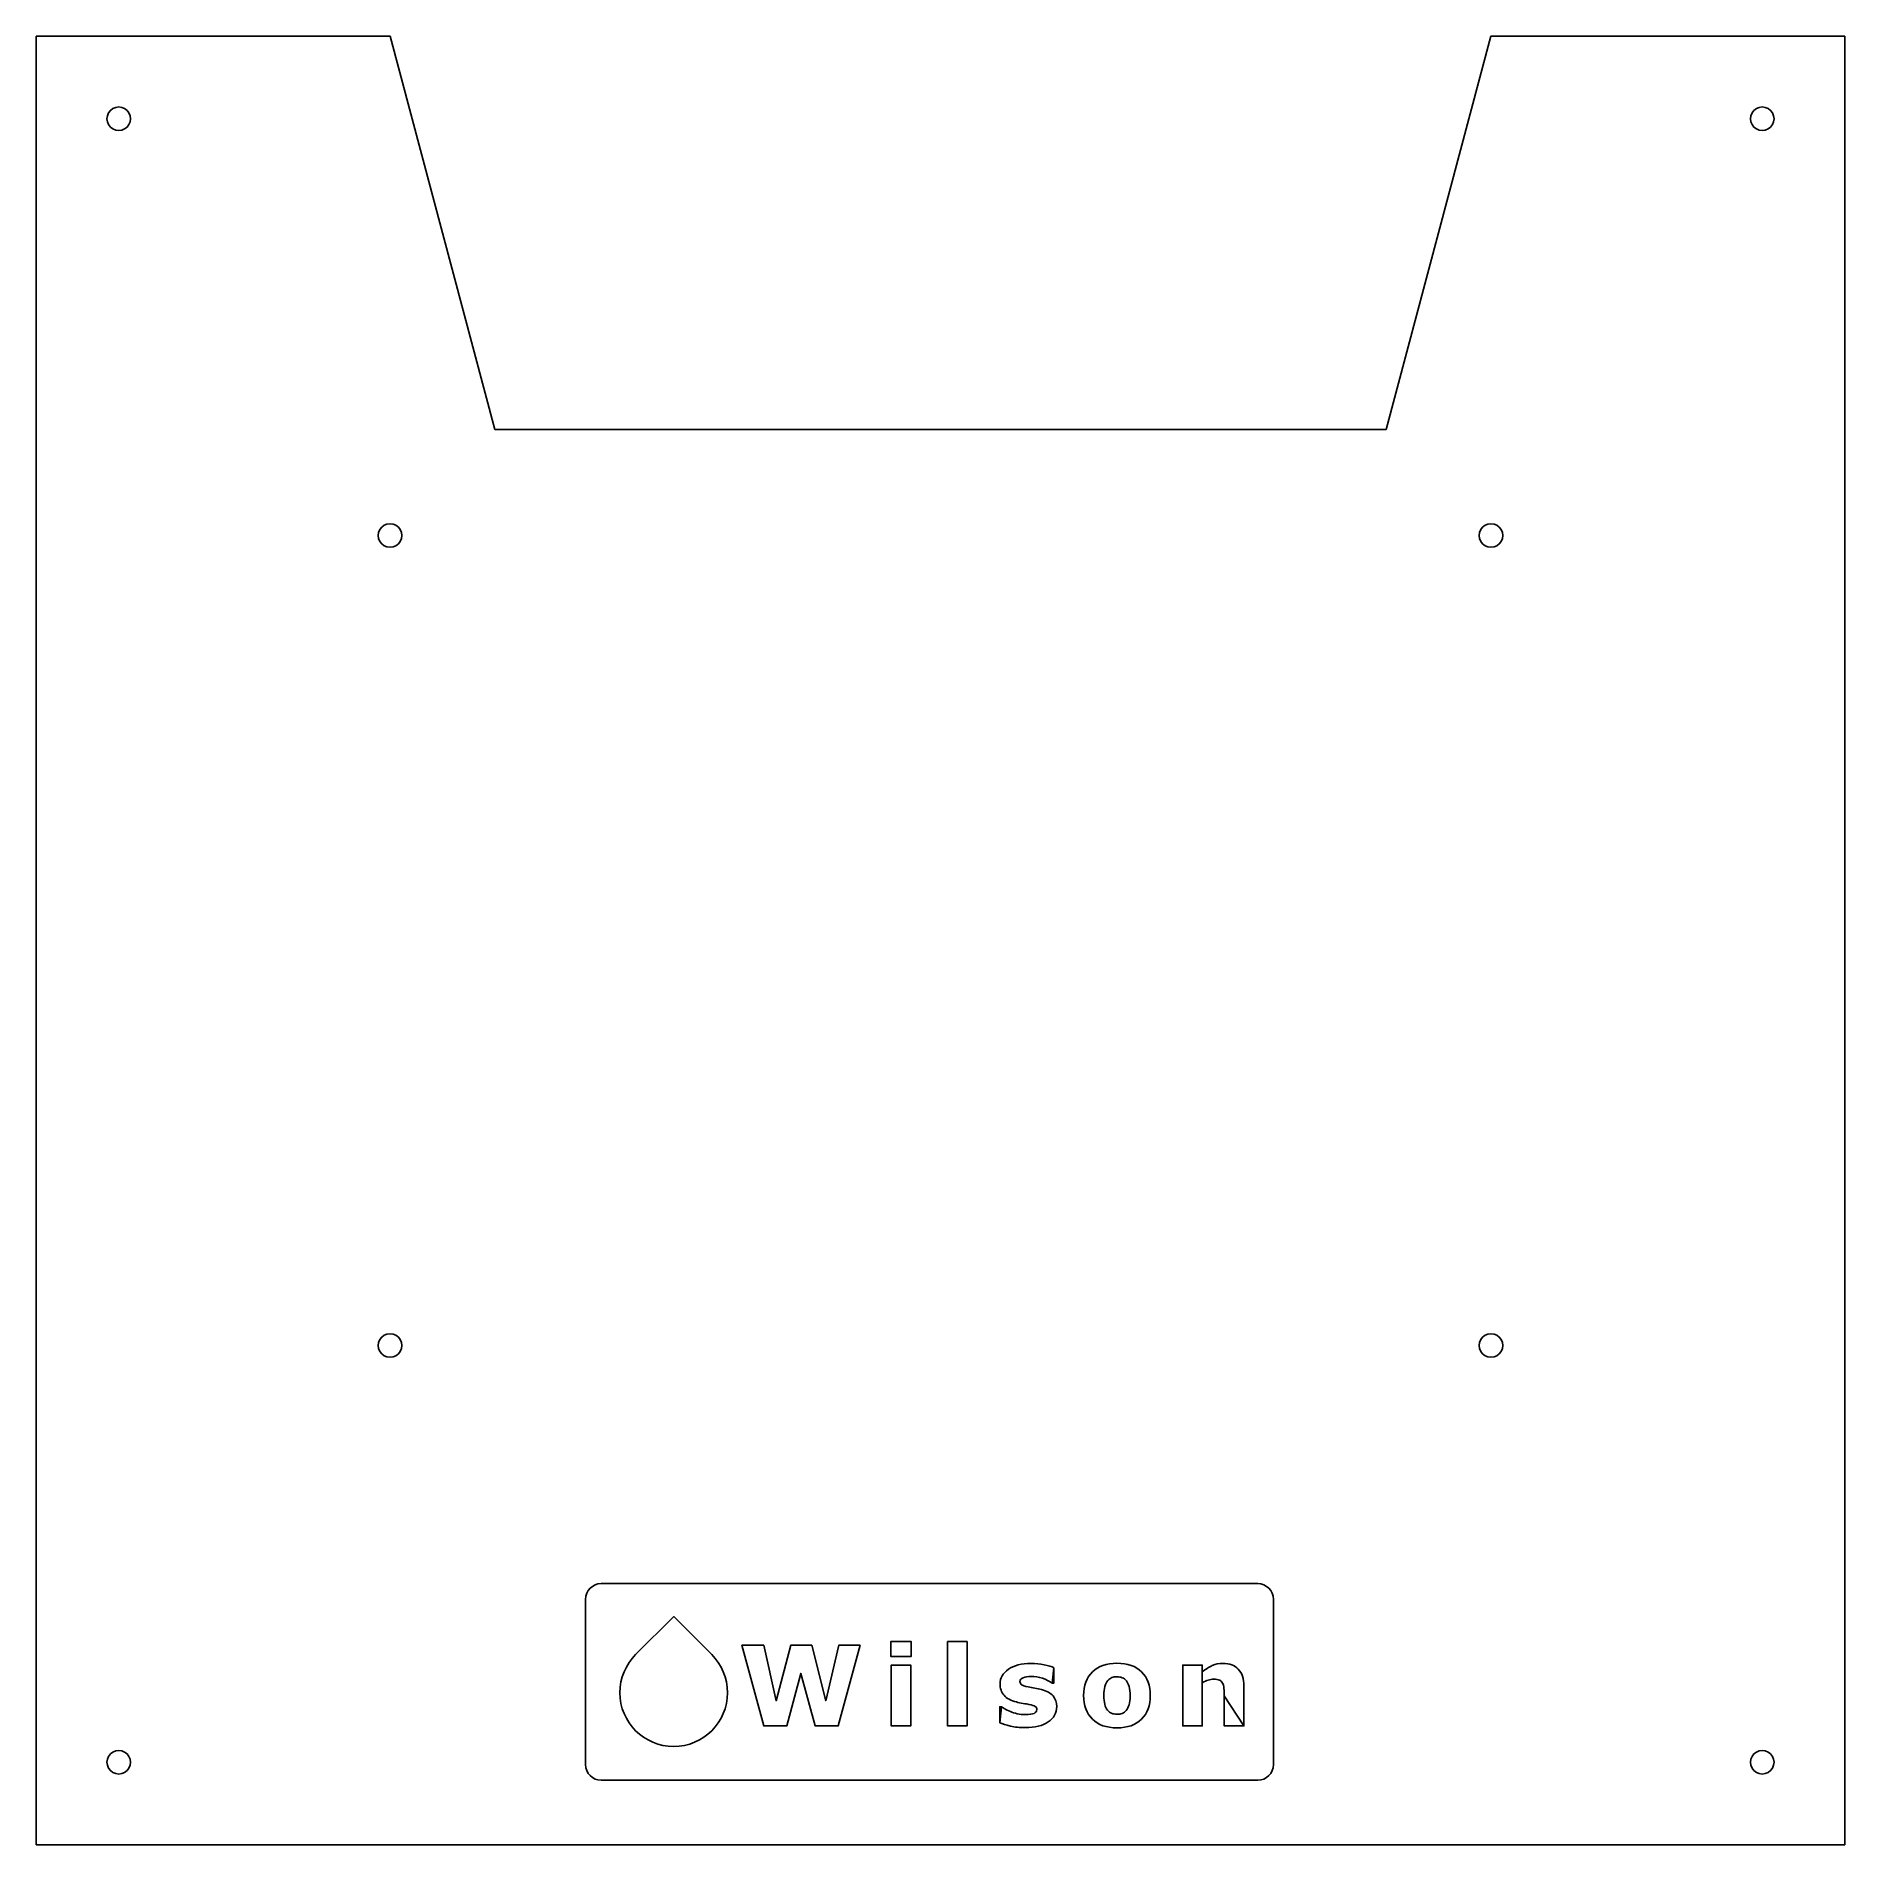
# Model space of a CAD drawing. Extents: x 8 to 192, y 8 to 192.
import ezdxf

# ---------------------------------------------------------------- set-up
doc = ezdxf.new("R2010")
doc.units = 0
doc.layers.get('0').update_dxf_attribs({"linetype": 'CONTINUOUS'})

msp = doc.modelspace()

# ---------------------------------------------------------------- linework, layer by layer
at = {"color": 7}
for points in [[(156, 192), (145.333336, 152), (54.666666, 152), (44, 192), (8, 192), (8, 8), (192, 8), (192, 192), (156, 192)], [(17.559111, 183.910583), (17.6, 183.6), (17.559111, 183.289417), (17.43923, 183), (17.248528, 182.751472), (17, 182.56077), (16.710583, 182.440889), (16.4, 182.4), (16.089417, 182.440889), (15.8, 182.56077), (15.551472, 182.751472), (15.36077, 183), (15.240889, 183.289417), (15.2, 183.6), (15.240889, 183.910583), (15.36077, 184.2), (15.551472, 184.448528), (15.8, 184.63923), (16.089417, 184.759111), (16.4, 184.8), (16.710583, 184.759112), (17, 184.639231), (17.248528, 184.448529), (17.43923, 184.200001), (17.559111, 183.910584)], [(182.440888, 183.289417), (182.4, 183.6), (182.440888, 183.910583), (182.560768, 184.2), (182.751472, 184.448528), (183, 184.63923), (183.289416, 184.759111), (183.6, 184.8), (183.910584, 184.759112), (184.2, 184.639231), (184.448528, 184.448529), (184.639232, 184.200001), (184.759112, 183.910584), (184.8, 183.6), (184.759112, 183.289417), (184.639232, 183), (184.448528, 182.751472), (184.2, 182.56077), (183.910584, 182.440889), (183.6, 182.4), (183.289416, 182.440889), (183, 182.56077), (182.751472, 182.751472), (182.560768, 183), (182.440888, 183.289417)], [(43.689417, 140.040889), (43.4, 140.16077), (43.151472, 140.351472), (42.96077, 140.6), (42.840889, 140.889417), (42.8, 141.2), (42.840889, 141.510583), (42.96077, 141.8), (43.151472, 142.048528), (43.4, 142.23923), (43.689417, 142.359111), (44, 142.4), (44.310583, 142.359111), (44.6, 142.23923), (44.848528, 142.048528), (45.03923, 141.8), (45.159111, 141.510583), (45.2, 141.2), (45.159111, 140.889417), (45.03923, 140.6), (44.848528, 140.351472), (44.6, 140.16077), (44.310583, 140.040889), (44, 140), (43.689417, 140.040889)], [(154.840888, 141.510583), (154.960768, 141.8), (155.151472, 142.048528), (155.4, 142.23923), (155.689416, 142.359111), (156, 142.4), (156.310584, 142.359112), (156.6, 142.239231), (156.848528, 142.048529), (157.039232, 141.800001), (157.159112, 141.510584), (157.2, 141.2), (157.159112, 140.889417), (157.039232, 140.6), (156.848528, 140.351472), (156.6, 140.16077), (156.310584, 140.040889), (156, 140), (155.689416, 140.040889), (155.4, 140.16077), (155.151472, 140.351472), (154.960768, 140.6), (154.840888, 140.889417), (154.8, 141.2), (154.84088, 141.510583)], [(42.840889, 58.489416), (42.8, 58.8), (42.840889, 59.110584), (42.96077, 59.4), (43.151472, 59.648528), (43.4, 59.839232), (43.689417, 59.959112), (44, 60), (44.310583, 59.95912), (44.6, 59.83924), (44.848528, 59.648536), (45.03923, 59.400008), (45.159111, 59.110592), (45.2, 58.8), (45.159111, 58.489416), (45.03923, 58.2), (44.848528, 57.951472), (44.6, 57.760768), (44.310583, 57.640888), (44, 57.6), (43.689417, 57.640888), (43.4, 57.760768), (43.151472, 57.951472), (42.96077, 58.2), (42.840889, 58.489416)], [(156.310584, 59.959112), (156.6, 59.839232), (156.848528, 59.648528), (157.039232, 59.4), (157.159112, 59.110584), (157.199992, 58.8), (157.159112, 58.489416), (157.039232, 58.2), (156.848528, 57.951472), (156.6, 57.760768), (156.310584, 57.640888), (156, 57.6), (155.689416, 57.64088), (155.4, 57.76076), (155.151472, 57.951464), (154.960768, 58.199992), (154.840888, 58.489408), (154.8, 58.8), (154.84088, 59.110584), (154.96076, 59.4), (155.151464, 59.648528), (155.399992, 59.839232), (155.689408, 59.959112), (156, 60), (156.310584, 59.95912)], [(17.559111, 16.710584), (17.6, 16.4), (17.559111, 16.089416), (17.43923, 15.8), (17.248528, 15.551472), (17, 15.360768), (16.710583, 15.240888), (16.4, 15.2), (16.089417, 15.240888), (15.8, 15.360768), (15.551472, 15.551472), (15.36077, 15.8), (15.240889, 16.089416), (15.2, 16.4), (15.240889, 16.710584), (15.36077, 17), (15.551472, 17.248528), (15.8, 17.439232), (16.089417, 17.559112), (16.4, 17.6), (16.710583, 17.55912), (17, 17.43924), (17.248528, 17.248536), (17.43923, 17.000008), (17.559111, 16.710592)], [(182.440888, 16.089416), (182.4, 16.4), (182.44088, 16.710584), (182.56076, 17), (182.751464, 17.248528), (182.999992, 17.439232), (183.289408, 17.559112), (183.6, 17.6), (183.910584, 17.55912), (184.2, 17.43924), (184.448528, 17.248536), (184.639232, 17.000008), (184.759112, 16.710592), (184.8, 16.4), (184.75912, 16.089416), (184.63924, 15.8), (184.448536, 15.551472), (184.200008, 15.360768), (183.910592, 15.240888), (183.6, 15.2), (183.289416, 15.24088), (183, 15.36076), (182.751472, 15.551464), (182.560768, 15.799992), (182.440888, 16.089408)]]:
    msp.add_lwpolyline(points, dxfattribs=at)
at = {"color": 5}
for points in [[(65.479345, 34.568966), (132.279346, 34.568966)], [(65.479345, 34.568966), (65.479345, 34.568966)], [(63.879346, 16.168965), (63.879346, 32.968967)], [(133.879345, 32.968967), (133.879345, 16.168965)], [(72.857745, 31.22035), (68.986888, 27.349275), (72.857745, 31.22035), (72.857745, 31.22035)], [(76.72882, 27.349166), (72.857745, 31.22035), (72.857745, 31.22035), (76.72882, 27.349166), (76.72882, 27.349166)], [(91.812098, 28.301772), (89.601725, 20.094177), (87.259059, 20.094177), (85.787315, 25.440965), (84.354155, 20.094177), (82.011491, 20.094177), (79.801118, 28.301772), (82.011491, 28.301772), (83.273774, 22.651817), (84.784103, 28.301772), (86.895259, 28.301772), (88.333931, 22.651817), (89.656846, 28.301772), (91.812098, 28.301772), (91.812098, 28.301772)], [(97.027414, 27.166271), (94.932796, 27.166271), (94.932796, 28.671086), (97.027414, 28.671086), (97.027414, 27.166271), (97.027414, 27.166271)], [(102.70024, 20.094177), (100.715866, 20.094177), (100.715866, 28.671086), (102.70024, 28.671086), (102.70024, 20.094177), (102.70024, 20.094177)], [(96.972292, 20.094177), (94.987918, 20.094177), (94.987918, 26.284326), (96.972292, 26.284326), (96.972292, 20.094177), (96.972292, 20.094177)], [(111.542554, 26.01423), (111.542554, 24.448778), (111.371678, 24.448778)], [(126.630958, 24.481852), (126.630958, 20.094177), (124.646583, 20.094177), (124.646583, 26.284326), (126.630958, 26.284326), (126.630958, 25.600818)], [(130.864291, 24.123561), (130.864291, 20.094177), (130.864291, 20.094177)], [(121.343983, 23.186495), (121.343983, 23.186495)], [(130.864291, 20.094177), (128.868892, 20.094177), (128.868892, 23.164448)], [(106.030402, 20.419394), (106.030402, 22.050993), (106.212302, 22.050993)], [(111.823674, 22.056504), (111.823674, 22.056504)], [(118.902099, 21.681677), (118.902099, 21.681677)], [(132.279346, 14.568966), (65.479345, 14.568966)]]:
    msp.add_lwpolyline(points, close=True, dxfattribs=at)
for points in [[(63.879346, 32.968967), (63.879346, 33.855366), (64.592946, 34.568966), (65.479345, 34.568966)], [(132.279346, 34.568966), (133.165745, 34.568966), (133.879345, 33.855366), (133.879345, 32.968967)], [(68.986888, 27.349275), (67.996246, 26.358632), (67.383295, 24.990294), (67.383295, 23.478421)], [(78.332194, 23.478421), (78.332194, 24.990075), (77.719463, 26.358632), (76.72882, 27.349166)], [(106.057962, 24.37712), (106.057962, 24.972433), (106.339082, 25.466689), (106.901321, 25.859889)], [(106.901321, 25.859889), (107.467236, 26.256764), (108.238938, 26.455201), (109.216426, 26.455201)], [(109.216426, 26.455201), (109.679447, 26.455201), (110.122257, 26.40743), (110.544855, 26.311887)], [(110.544855, 26.311887), (110.971128, 26.220016), (111.303695, 26.120798), (111.542554, 26.01423)], [(115.457005, 25.600818), (116.055992, 26.185107), (116.888327, 26.477251), (117.954011, 26.477251)], [(117.954011, 26.477251), (119.034392, 26.477251), (119.868564, 26.183269), (120.456527, 25.595307)], [(126.630958, 25.600818), (126.983735, 25.876426), (127.321814, 26.087726), (127.645194, 26.234716)], [(127.645194, 26.234716), (127.972248, 26.381706), (128.334213, 26.455201), (128.731088, 26.455201)], [(128.731088, 26.455201), (129.399896, 26.455201), (129.921713, 26.260439), (130.296539, 25.870913)], [(130.296539, 25.870913), (130.67504, 25.481388), (130.864291, 24.898937), (130.864291, 24.123561)], [(106.465862, 23.214055), (106.193929, 23.526411), (106.057962, 23.9141), (106.057962, 24.37712)], [(108.411651, 24.999994), (108.194841, 24.911799), (108.086436, 24.786857), (108.086436, 24.625166)], [(108.086436, 24.625166), (108.086436, 24.478176), (108.136044, 24.366096), (108.235262, 24.288925)], [(108.235262, 24.288925), (108.33448, 24.211755), (108.567829, 24.134585), (108.935306, 24.057414)], [(109.221938, 25.132286), (108.902233, 25.132286), (108.632138, 25.088189), (108.411651, 24.999994)], [(108.935306, 24.057414), (109.137418, 24.016993), (109.354229, 23.97657), (109.58574, 23.936147)], [(110.362953, 24.939359), (109.988127, 25.067977), (109.607789, 25.132286), (109.221938, 25.132286)], [(109.58574, 23.936147), (109.820925, 23.899399), (110.056111, 23.851628), (110.291296, 23.792832)], [(111.371678, 24.448778), (111.077696, 24.650891), (110.741454, 24.814418), (110.362953, 24.939359)], [(114.564036, 23.186495), (114.564036, 24.211756), (114.861693, 25.01653), (115.457005, 25.600818)], [(116.7248, 24.118049), (116.654979, 23.868164), (116.620068, 23.553971), (116.620068, 23.17547)], [(117.016945, 24.707849), (116.895676, 24.564534), (116.798295, 24.367934), (116.7248, 24.118049)], [(117.44138, 25.01653), (117.294389, 24.965082), (117.152911, 24.862189), (117.016945, 24.707849)], [(117.954011, 25.093701), (117.762921, 25.093701), (117.592044, 25.067977), (117.44138, 25.01653)], [(118.488688, 24.999994), (118.323324, 25.062465), (118.145098, 25.093701), (117.954011, 25.093701)], [(118.913124, 24.680288), (118.795531, 24.830954), (118.654053, 24.937523), (118.488688, 24.999994)], [(119.188733, 24.090489), (119.122586, 24.336698), (119.030716, 24.533298), (118.913124, 24.680288)], [(119.287951, 23.17547), (119.287951, 23.539273), (119.254878, 23.844279), (119.188733, 24.090489)], [(120.456527, 25.595307), (121.048164, 25.007344), (121.343983, 24.204406), (121.343983, 23.186495)], [(127.231784, 24.76297), (127.048044, 24.704174), (126.847769, 24.610468), (126.630958, 24.481852)], [(127.782998, 24.851166), (127.602934, 24.851166), (127.419196, 24.821767), (127.231784, 24.76297)], [(128.372799, 24.757459), (128.233157, 24.81993), (128.036557, 24.851166), (127.782998, 24.851166)], [(128.698016, 24.459802), (128.62452, 24.595769), (128.516114, 24.694988), (128.372799, 24.757459)], [(128.830306, 23.908586), (128.804583, 24.158471), (128.760486, 24.34221), (128.698016, 24.459802)], [(67.383295, 23.478421), (67.383295, 20.454906), (69.834438, 18.003976), (72.857745, 18.003976)], [(72.857745, 18.003976), (75.881049, 18.003976), (78.332194, 20.454906), (78.332194, 23.478421)], [(107.71712, 22.530549), (107.15488, 22.67754), (106.737794, 22.905375), (106.465862, 23.214055)], [(108.400628, 22.387232), (108.150743, 22.427656), (107.922907, 22.475428), (107.71712, 22.530549)], [(109.001452, 22.282503), (108.854462, 22.315575), (108.654187, 22.350485), (108.400628, 22.387232)], [(109.629837, 22.084065), (109.519594, 22.153886), (109.310132, 22.220032), (109.001452, 22.282503)], [(109.795201, 21.758848), (109.795201, 21.909514), (109.74008, 22.017919), (109.629837, 22.084065)], [(110.291296, 23.792832), (110.813113, 23.656866), (111.198964, 23.441892), (111.448847, 23.147909)], [(111.448847, 23.147909), (111.698732, 22.857603), (111.823674, 22.493801), (111.823674, 22.056504)], [(115.451492, 20.777685), (114.859855, 21.365648), (114.564036, 22.168585), (114.564036, 23.186495)], [(116.620068, 23.17547), (116.620068, 22.837392), (116.651304, 22.54341), (116.713775, 22.293526)], [(116.713775, 22.293526), (116.776246, 22.047316), (116.868116, 21.84888), (116.989384, 21.698215)], [(118.902099, 21.681677), (119.030717, 21.839693), (119.126262, 22.028943), (119.188733, 22.249429)], [(119.188733, 22.249429), (119.254878, 22.47359), (119.287951, 22.78227), (119.287951, 23.17547)], [(121.343983, 23.186495), (121.343983, 22.168585), (121.046327, 21.365648), (120.451016, 20.777685)], [(128.868892, 23.164448), (128.868892, 23.414331), (128.85603, 23.662377), (128.830306, 23.908586)], [(107.110784, 20.077641), (106.662462, 20.180534), (106.302334, 20.294451), (106.030402, 20.419394)], [(106.212302, 22.050993), (106.311521, 21.981172), (106.425439, 21.904001), (106.554057, 21.81948)], [(106.554057, 21.81948), (106.686348, 21.738637), (106.871924, 21.650443), (107.110784, 21.554898)], [(107.110784, 21.554898), (107.31657, 21.470379), (107.549918, 21.396884), (107.810827, 21.334413)], [(107.810827, 21.334413), (108.071735, 21.275615), (108.351018, 21.246217), (108.648674, 21.246217)], [(110.963779, 20.507589), (110.390514, 20.118064), (109.605951, 19.923301), (108.610089, 19.923301)], [(108.648674, 21.246217), (109.0382, 21.246217), (109.326669, 21.288477), (109.514083, 21.372998)], [(109.514083, 21.372998), (109.701495, 21.461191), (109.795201, 21.589808), (109.795201, 21.758848)], [(111.823674, 22.056504), (111.823674, 21.417094), (111.537043, 20.900789), (110.963779, 20.507589)], [(117.954011, 19.901252), (116.880978, 19.901252), (116.046805, 20.193396), (115.451492, 20.777685)], [(116.989384, 21.698215), (117.106977, 21.554899), (117.246617, 21.450167), (117.408306, 21.38402)], [(117.408306, 21.38402), (117.573671, 21.317875), (117.761085, 21.284802), (117.970547, 21.284802)], [(120.451016, 20.777685), (119.859377, 20.193396), (119.027042, 19.901252), (117.954011, 19.901252)], [(117.970547, 21.284802), (118.15061, 21.284802), (118.321487, 21.314201), (118.483177, 21.372998)], [(118.483177, 21.372998), (118.648541, 21.435468), (118.788182, 21.538361), (118.902099, 21.681677)], [(108.610089, 19.923301), (108.058874, 19.923301), (107.559105, 19.974748), (107.110784, 20.077641)], [(65.479345, 14.568966), (64.592946, 14.568966), (63.879346, 15.282566), (63.879346, 16.168965)], [(133.879345, 16.168965), (133.879345, 15.282566), (133.165745, 14.568966), (132.279346, 14.568966)]]:
    msp.add_open_spline(points, degree=3, dxfattribs=at)

doc.saveas('drawing.dxf')
